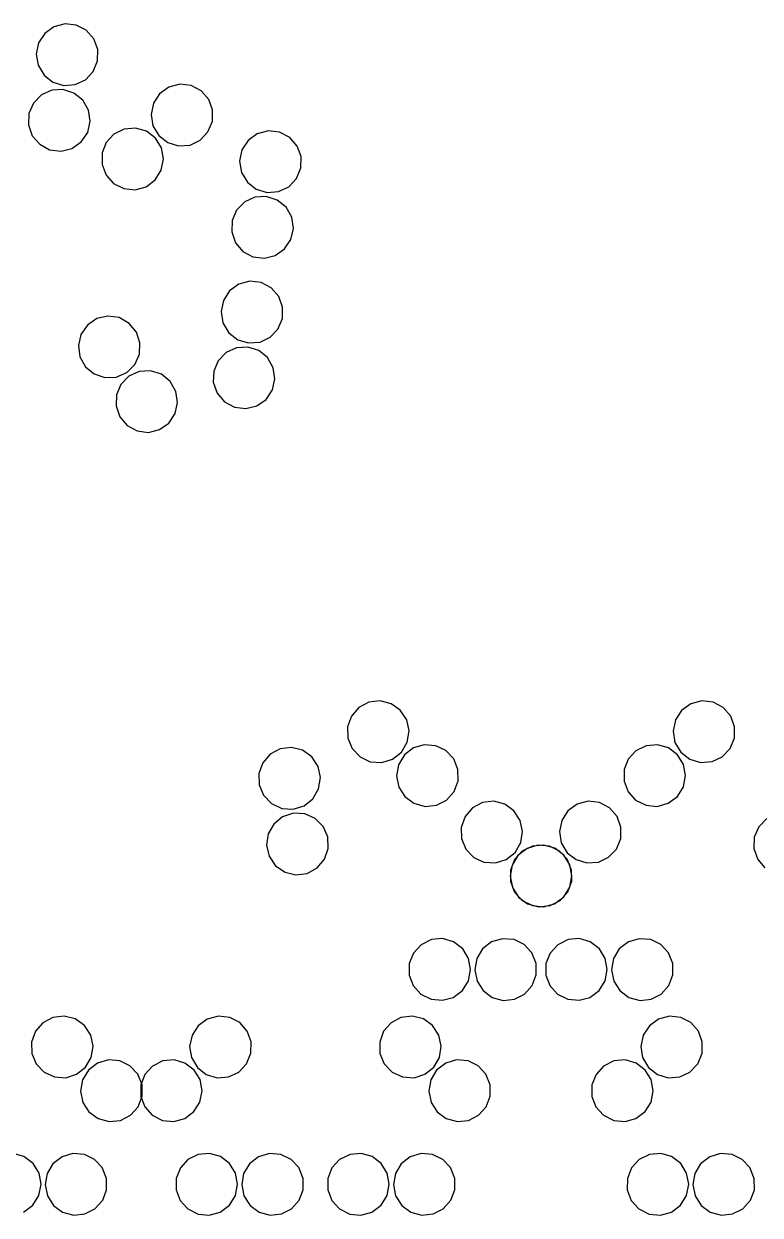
# Model space of a CAD drawing. Header units: metres. Extents: x -382 to 382, y -161 to 360.
# Drawn here: x 64.6 to 183.5, y -161.4 to 31 of the extents above; entities that cross this region are included whole.
import ezdxf

# ---------------------------------------------------------------- set-up
doc = ezdxf.new("R2010")
doc.units = ezdxf.units.M

msp = doc.modelspace()

# ---------------------------------------------------------------- linework, layer by layer
for p, q in [((71.29, 31.05, -623.54), (69.49, 30.57, -623.54)), ((73.1, 30.84, -623.54), (71.29, 31.05, -623.54)), ((74.72, 30, -623.54), (73.1, 30.84, -623.54)), ((68.01, 29.5, -623.54), (67.02, 27.98, -623.54)), ((69.49, 30.57, -623.54), (68.01, 29.5, -623.54)), ((75.95, 28.6, -623.54), (74.72, 30, -623.54)), ((67.02, 27.98, -623.54), (66.64, 26.15, -623.54)), ((76.57, 26.89, -623.54), (75.95, 28.6, -623.54)), ((66.64, 26.15, -623.54), (66.94, 24.35, -623.54)), ((75.83, 23.34, -623.54), (76.54, 25.06, -623.54)), ((76.54, 25.06, -623.54), (76.57, 26.89, -623.54)), ((66.94, 24.35, -623.54), (67.89, 22.75, -623.54)), ((74.58, 22.02, -623.54), (75.83, 23.34, -623.54)), ((67.89, 22.75, -623.54), (69.33, 21.63, -623.54)), ((69.33, 21.63, -623.54), (71.07, 21.09, -623.54)), ((71.07, 21.09, -623.54), (72.93, 21.23, -623.54)), ((72.93, 21.23, -623.54), (74.58, 22.02, -623.54)), ((89.82, 21.29, -623.54), (88.02, 20.82, -623.54)), ((91.63, 21.08, -623.54), (89.82, 21.29, -623.54)), ((67.47, 19.57, -623.54), (66.17, 18.24, -623.54)), ((69.13, 20.33, -623.54), (67.47, 19.57, -623.54)), ((70.95, 20.44, -623.54), (69.13, 20.33, -623.54)), ((72.72, 19.87, -623.54), (70.95, 20.44, -623.54)), ((74.14, 18.72, -623.54), (72.72, 19.87, -623.54)), ((86.54, 19.75, -623.54), (85.55, 18.22, -623.54)), ((88.02, 20.82, -623.54), (86.54, 19.75, -623.54)), ((93.25, 20.24, -623.54), (91.63, 21.08, -623.54)), ((94.48, 18.84, -623.54), (93.25, 20.24, -623.54)), ((66.17, 18.24, -623.54), (65.45, 16.56, -623.54)), ((75.06, 17.1, -623.54), (74.14, 18.72, -623.54)), ((85.55, 18.22, -623.54), (85.17, 16.39, -623.54)), ((95.1, 17.13, -623.54), (94.48, 18.84, -623.54)), ((65.45, 16.56, -623.54), (65.39, 14.74, -623.54)), ((75.33, 15.3, -623.54), (75.06, 17.1, -623.54)), ((85.17, 16.39, -623.54), (85.47, 14.59, -623.54)), ((95.07, 15.31, -623.54), (95.1, 17.13, -623.54)), ((65.39, 14.74, -623.54), (66, 12.98, -623.54)), ((73.9, 11.97, -623.54), (74.94, 13.52, -623.54)), ((74.94, 13.52, -623.54), (75.33, 15.3, -623.54)), ((80.84, 14.06, -623.54), (79.17, 13.23, -623.54)), ((82.66, 14.21, -623.54), (80.84, 14.06, -623.54)), ((84.41, 13.71, -623.54), (82.66, 14.21, -623.54)), ((85.89, 12.58, -623.54), (84.41, 13.71, -623.54)), ((85.47, 14.59, -623.54), (86.42, 12.99, -623.54)), ((93.11, 12.26, -623.54), (94.36, 13.58, -623.54)), ((94.36, 13.58, -623.54), (95.07, 15.31, -623.54)), ((104.12, 13.76, -623.54), (102.32, 13.29, -623.54)), ((105.93, 13.55, -623.54), (104.12, 13.76, -623.54)), ((107.55, 12.71, -623.54), (105.93, 13.55, -623.54)), ((66, 12.98, -623.54), (67.19, 11.59, -623.54)), ((67.19, 11.59, -623.54), (68.79, 10.72, -623.54)), ((72.4, 10.92, -623.54), (73.9, 11.97, -623.54)), ((77.94, 11.89, -623.54), (77.27, 10.19, -623.54)), ((79.17, 13.23, -623.54), (77.94, 11.89, -623.54)), ((86.84, 11.03, -623.54), (85.89, 12.58, -623.54)), ((86.42, 12.99, -623.54), (87.86, 11.87, -623.54)), ((87.86, 11.87, -623.54), (89.6, 11.34, -623.54)), ((91.46, 11.47, -623.54), (93.11, 12.26, -623.54)), ((100.84, 12.22, -623.54), (99.85, 10.69, -623.54)), ((102.32, 13.29, -623.54), (100.84, 12.22, -623.54)), ((108.78, 11.31, -623.54), (107.55, 12.71, -623.54)), ((68.79, 10.72, -623.54), (70.64, 10.48, -623.54)), ((70.64, 10.48, -623.54), (72.4, 10.92, -623.54)), ((77.27, 10.19, -623.54), (77.26, 8.33, -623.54)), ((87.18, 9.24, -623.54), (86.84, 11.03, -623.54)), ((89.6, 11.34, -623.54), (91.46, 11.47, -623.54)), ((99.85, 10.69, -623.54), (99.47, 8.86, -623.54)), ((109.4, 9.6, -623.54), (108.78, 11.31, -623.54)), ((77.26, 8.33, -623.54), (77.91, 6.63, -623.54)), ((86.83, 7.41, -623.54), (87.18, 9.24, -623.54)), ((99.47, 8.86, -623.54), (99.77, 7.06, -623.54)), ((108.66, 6.05, -623.54), (109.37, 7.77, -623.54)), ((109.37, 7.77, -623.54), (109.4, 9.6, -623.54)), ((77.91, 6.63, -623.54), (79.13, 5.27, -623.54)), ((84.37, 4.74, -623.54), (85.86, 5.86, -623.54)), ((85.86, 5.86, -623.54), (86.83, 7.41, -623.54)), ((99.77, 7.06, -623.54), (100.72, 5.46, -623.54)), ((107.41, 4.73, -623.54), (108.66, 6.05, -623.54)), ((79.13, 5.27, -623.54), (80.8, 4.43, -623.54)), ((80.8, 4.43, -623.54), (82.61, 4.26, -623.54)), ((82.61, 4.26, -623.54), (84.37, 4.74, -623.54)), ((100.72, 5.46, -623.54), (102.16, 4.34, -623.54)), ((102.16, 4.34, -623.54), (103.9, 3.8, -623.54)), ((103.9, 3.8, -623.54), (105.76, 3.94, -623.54)), ((105.76, 3.94, -623.54), (107.41, 4.73, -623.54)), ((100.3, 2.28, -623.54), (98.99, 0.95, -623.54)), ((101.95, 3.04, -623.54), (100.3, 2.28, -623.54)), ((103.77, 3.15, -623.54), (101.95, 3.04, -623.54)), ((105.55, 2.58, -623.54), (103.77, 3.15, -623.54)), ((106.97, 1.43, -623.54), (105.55, 2.58, -623.54)), ((98.99, 0.95, -623.54), (98.28, -0.73, -623.54)), ((107.89, -0.19, -623.54), (106.97, 1.43, -623.54)), ((98.28, -0.73, -623.54), (98.22, -2.55, -623.54)), ((108.16, -1.99, -623.54), (107.89, -0.19, -623.54)), ((98.22, -2.55, -623.54), (98.83, -4.31, -623.54)), ((106.73, -5.32, -623.54), (107.76, -3.77, -623.54)), ((107.76, -3.77, -623.54), (108.16, -1.99, -623.54)), ((98.83, -4.31, -623.54), (100.01, -5.7, -623.54)), ((100.01, -5.7, -623.54), (101.61, -6.57, -623.54)), ((105.23, -6.37, -623.54), (106.73, -5.32, -623.54)), ((101.61, -6.57, -623.54), (103.46, -6.81, -623.54)), ((103.46, -6.81, -623.54), (105.23, -6.37, -623.54)), ((99.32, -11.02, -623.54), (97.84, -12.09, -623.54)), ((101.12, -10.54, -623.54), (99.32, -11.02, -623.54)), ((102.93, -10.75, -623.54), (101.12, -10.54, -623.54)), ((104.55, -11.59, -623.54), (102.93, -10.75, -623.54)), ((97.84, -12.09, -623.54), (96.85, -13.62, -623.54)), ((105.78, -12.99, -623.54), (104.55, -11.59, -623.54)), ((106.4, -14.71, -623.54), (105.78, -12.99, -623.54)), ((96.85, -13.62, -623.54), (96.47, -15.44, -623.54)), ((106.37, -16.53, -623.54), (106.4, -14.71, -623.54)), ((76.44, -16.57, -623.54), (74.9, -17.61, -623.54)), ((78.21, -16.16, -623.54), (76.44, -16.57, -623.54)), ((80.02, -16.41, -623.54), (78.21, -16.16, -623.54)), ((81.65, -17.33, -623.54), (80.02, -16.41, -623.54)), ((96.47, -15.44, -623.54), (96.77, -17.24, -623.54)), ((96.77, -17.24, -623.54), (97.72, -18.84, -623.54)), ((105.66, -18.26, -623.54), (106.37, -16.53, -623.54)), ((73.86, -19.12, -623.54), (73.44, -20.89, -623.54)), ((74.9, -17.61, -623.54), (73.86, -19.12, -623.54)), ((82.8, -18.73, -623.54), (81.65, -17.33, -623.54)), ((83.38, -20.46, -623.54), (82.8, -18.73, -623.54)), ((97.72, -18.84, -623.54), (99.16, -19.97, -623.54)), ((104.41, -19.58, -623.54), (105.66, -18.26, -623.54)), ((73.44, -20.89, -623.54), (73.69, -22.74, -623.54)), ((83.29, -22.32, -623.54), (83.38, -20.46, -623.54)), ((100.78, -21.16, -623.54), (98.96, -21.27, -623.54)), ((99.16, -19.97, -623.54), (100.9, -20.5, -623.54)), ((102.55, -21.72, -623.54), (100.78, -21.16, -623.54)), ((100.9, -20.5, -623.54), (102.76, -20.36, -623.54)), ((102.76, -20.36, -623.54), (104.41, -19.58, -623.54)), ((73.69, -22.74, -623.54), (74.57, -24.33, -623.54)), ((82.55, -23.99, -623.54), (83.29, -22.32, -623.54)), ((97.3, -22.02, -623.54), (96, -23.36, -623.54)), ((98.96, -21.27, -623.54), (97.3, -22.02, -623.54)), ((103.97, -22.87, -623.54), (102.55, -21.72, -623.54)), ((104.89, -24.49, -623.54), (103.97, -22.87, -623.54)), ((74.57, -24.33, -623.54), (75.96, -25.5, -623.54)), ((81.26, -25.28, -623.54), (82.55, -23.99, -623.54)), ((85.08, -24.99, -623.54), (83.26, -25.1, -623.54)), ((86.85, -25.56, -623.54), (85.08, -24.99, -623.54)), ((96, -23.36, -623.54), (95.28, -25.03, -623.54)), ((105.16, -26.29, -623.54), (104.89, -24.49, -623.54)), ((75.96, -25.5, -623.54), (77.73, -26.1, -623.54)), ((77.73, -26.1, -623.54), (79.55, -26.03, -623.54)), ((79.55, -26.03, -623.54), (81.26, -25.28, -623.54)), ((81.6, -25.85, -623.54), (80.3, -27.19, -623.54)), ((83.26, -25.1, -623.54), (81.6, -25.85, -623.54)), ((88.27, -26.7, -623.54), (86.85, -25.56, -623.54)), ((89.19, -28.32, -623.54), (88.27, -26.7, -623.54)), ((95.28, -25.03, -623.54), (95.22, -26.85, -623.54)), ((95.22, -26.85, -623.54), (95.83, -28.62, -623.54)), ((104.77, -28.07, -623.54), (105.16, -26.29, -623.54)), ((79.58, -28.86, -623.54), (79.52, -30.68, -623.54)), ((80.3, -27.19, -623.54), (79.58, -28.86, -623.54)), ((89.46, -30.13, -623.54), (89.19, -28.32, -623.54)), ((95.83, -28.62, -623.54), (97.02, -30, -623.54)), ((103.73, -29.62, -623.54), (104.77, -28.07, -623.54)), ((79.52, -30.68, -623.54), (80.13, -32.45, -623.54)), ((89.06, -31.9, -623.54), (89.46, -30.13, -623.54)), ((97.02, -30, -623.54), (98.62, -30.87, -623.54)), ((100.47, -31.11, -623.54), (102.24, -30.67, -623.54)), ((102.24, -30.67, -623.54), (103.73, -29.62, -623.54)), ((80.13, -32.45, -623.54), (81.31, -33.83, -623.54)), ((88.03, -33.45, -623.54), (89.06, -31.9, -623.54)), ((98.62, -30.87, -623.54), (100.47, -31.11, -623.54)), ((81.31, -33.83, -623.54), (82.92, -34.7, -623.54)), ((84.77, -34.94, -623.54), (86.53, -34.5, -623.54)), ((86.53, -34.5, -623.54), (88.03, -33.45, -623.54)), ((82.92, -34.7, -623.54), (84.77, -34.94, -623.54)), ((120.31, -78.53, -623.54), (118.71, -79.39, -623.54)), ((122.17, -78.31, -623.54), (120.31, -78.53, -623.54)), ((123.93, -78.77, -623.54), (122.17, -78.31, -623.54)), ((125.41, -79.83, -623.54), (123.93, -78.77, -623.54)), ((172.29, -78.79, -623.54), (170.82, -79.86, -623.54)), ((174.1, -78.31, -623.54), (172.29, -78.79, -623.54)), ((175.91, -78.52, -623.54), (174.1, -78.31, -623.54)), ((177.53, -79.36, -623.54), (175.91, -78.52, -623.54)), ((117.51, -80.77, -623.54), (116.88, -82.52, -623.54)), ((118.71, -79.39, -623.54), (117.51, -80.77, -623.54)), ((126.44, -81.38, -623.54), (125.41, -79.83, -623.54)), ((170.82, -79.86, -623.54), (169.83, -81.39, -623.54)), ((178.75, -80.76, -623.54), (177.53, -79.36, -623.54)), ((179.38, -82.48, -623.54), (178.75, -80.76, -623.54)), ((116.88, -82.52, -623.54), (116.93, -84.34, -623.54)), ((126.82, -83.17, -623.54), (126.44, -81.38, -623.54)), ((169.83, -81.39, -623.54), (169.45, -83.21, -623.54)), ((179.35, -84.3, -623.54), (179.38, -82.48, -623.54)), ((116.93, -84.34, -623.54), (117.63, -86.03, -623.54)), ((126.53, -84.97, -623.54), (126.82, -83.17, -623.54)), ((169.45, -83.21, -623.54), (169.75, -85.01, -623.54)), ((178.64, -86.02, -623.54), (179.35, -84.3, -623.54)), ((106.01, -86.06, -623.54), (104.41, -86.92, -623.54)), ((107.87, -85.84, -623.54), (106.01, -86.06, -623.54)), ((109.63, -86.3, -623.54), (107.87, -85.84, -623.54)), ((111.12, -87.36, -623.54), (109.63, -86.3, -623.54)), ((117.63, -86.03, -623.54), (118.92, -87.37, -623.54)), ((124.17, -87.71, -623.54), (125.6, -86.58, -623.54)), ((125.6, -86.58, -623.54), (126.53, -84.97, -623.54)), ((127.54, -85.91, -623.54), (126.07, -87.05, -623.54)), ((129.29, -85.39, -623.54), (127.54, -85.91, -623.54)), ((131.15, -85.55, -623.54), (129.29, -85.39, -623.54)), ((132.78, -86.35, -623.54), (131.15, -85.55, -623.54)), ((134.03, -87.68, -623.54), (132.78, -86.35, -623.54)), ((163.45, -86.37, -623.54), (162.21, -87.72, -623.54)), ((165.12, -85.55, -623.54), (163.45, -86.37, -623.54)), ((166.93, -85.39, -623.54), (165.12, -85.55, -623.54)), ((168.69, -85.89, -623.54), (166.93, -85.39, -623.54)), ((170.17, -87.02, -623.54), (168.69, -85.89, -623.54)), ((169.75, -85.01, -623.54), (170.7, -86.61, -623.54)), ((177.38, -87.35, -623.54), (178.64, -86.02, -623.54)), ((103.21, -88.3, -623.54), (102.58, -90.05, -623.54)), ((104.41, -86.92, -623.54), (103.21, -88.3, -623.54)), ((112.14, -88.92, -623.54), (111.12, -87.36, -623.54)), ((118.92, -87.37, -623.54), (120.57, -88.14, -623.54)), ((120.57, -88.14, -623.54), (122.43, -88.26, -623.54)), ((122.43, -88.26, -623.54), (124.17, -87.71, -623.54)), ((126.07, -87.05, -623.54), (125.13, -88.62, -623.54)), ((134.72, -89.41, -623.54), (134.03, -87.68, -623.54)), ((162.21, -87.72, -623.54), (161.55, -89.41, -623.54)), ((171.12, -88.57, -623.54), (170.17, -87.02, -623.54)), ((170.7, -86.61, -623.54), (172.14, -87.74, -623.54)), ((172.14, -87.74, -623.54), (173.88, -88.27, -623.54)), ((173.88, -88.27, -623.54), (175.74, -88.13, -623.54)), ((175.74, -88.13, -623.54), (177.38, -87.35, -623.54)), ((102.58, -90.05, -623.54), (102.63, -91.87, -623.54)), ((112.52, -90.7, -623.54), (112.14, -88.92, -623.54)), ((125.13, -88.62, -623.54), (124.81, -90.41, -623.54)), ((124.81, -90.41, -623.54), (125.18, -92.24, -623.54)), ((134.74, -91.23, -623.54), (134.72, -89.41, -623.54)), ((161.55, -89.41, -623.54), (161.54, -91.28, -623.54)), ((171.11, -92.2, -623.54), (171.46, -90.37, -623.54)), ((171.46, -90.37, -623.54), (171.12, -88.57, -623.54)), ((102.63, -91.87, -623.54), (103.33, -93.56, -623.54)), ((112.23, -92.5, -623.54), (112.52, -90.7, -623.54)), ((125.18, -92.24, -623.54), (126.16, -93.78, -623.54)), ((134.1, -92.94, -623.54), (134.74, -91.23, -623.54)), ((161.54, -91.28, -623.54), (162.19, -92.98, -623.54)), ((170.14, -93.74, -623.54), (171.11, -92.2, -623.54)), ((103.33, -93.56, -623.54), (104.62, -94.9, -623.54)), ((109.87, -95.25, -623.54), (111.3, -94.11, -623.54)), ((111.3, -94.11, -623.54), (112.23, -92.5, -623.54)), ((126.16, -93.78, -623.54), (127.62, -94.86, -623.54)), ((132.86, -94.33, -623.54), (134.1, -92.94, -623.54)), ((162.19, -92.98, -623.54), (163.41, -94.33, -623.54)), ((168.65, -94.86, -623.54), (170.14, -93.74, -623.54)), ((104.62, -94.9, -623.54), (106.27, -95.67, -623.54)), ((106.27, -95.67, -623.54), (108.13, -95.79, -623.54)), ((108.13, -95.79, -623.54), (109.87, -95.25, -623.54)), ((127.62, -94.86, -623.54), (129.42, -95.35, -623.54)), ((129.42, -95.35, -623.54), (131.23, -95.16, -623.54)), ((131.23, -95.16, -623.54), (132.86, -94.33, -623.54)), ((137.05, -95.61, -623.54), (135.86, -96.99, -623.54)), ((138.66, -94.75, -623.54), (137.05, -95.61, -623.54)), ((140.51, -94.53, -623.54), (138.66, -94.75, -623.54)), ((142.28, -94.99, -623.54), (140.51, -94.53, -623.54)), ((143.76, -96.05, -623.54), (142.28, -94.99, -623.54)), ((144.78, -97.61, -623.54), (143.76, -96.05, -623.54)), ((152.48, -96.08, -623.54), (151.48, -97.61, -623.54)), ((153.95, -95.01, -623.54), (152.48, -96.08, -623.54)), ((155.75, -94.53, -623.54), (153.95, -95.01, -623.54)), ((157.56, -94.74, -623.54), (155.75, -94.53, -623.54)), ((159.18, -95.58, -623.54), (157.56, -94.74, -623.54)), ((160.41, -96.99, -623.54), (159.18, -95.58, -623.54)), ((163.41, -94.33, -623.54), (165.08, -95.17, -623.54)), ((165.08, -95.17, -623.54), (166.89, -95.35, -623.54)), ((166.89, -95.35, -623.54), (168.65, -94.86, -623.54)), ((106.4, -97.05, -623.54), (104.99, -98.21, -623.54)), ((108.17, -96.46, -623.54), (106.4, -97.05, -623.54)), ((109.99, -96.56, -623.54), (108.17, -96.46, -623.54)), ((111.65, -97.3, -623.54), (109.99, -96.56, -623.54)), ((112.97, -98.62, -623.54), (111.65, -97.3, -623.54)), ((135.86, -96.99, -623.54), (135.23, -98.74, -623.54)), ((145.16, -99.39, -623.54), (144.78, -97.61, -623.54)), ((151.48, -97.61, -623.54), (151.1, -99.43, -623.54)), ((161.03, -98.7, -623.54), (160.41, -96.99, -623.54)), ((184.57, -97.32, -623.54), (183.27, -98.66, -623.54)), ((104.1, -99.79, -623.54), (103.83, -101.64, -623.54)), ((104.99, -98.21, -623.54), (104.1, -99.79, -623.54)), ((113.7, -100.29, -623.54), (112.97, -98.62, -623.54)), ((135.23, -98.74, -623.54), (135.27, -100.56, -623.54)), ((144.88, -101.19, -623.54), (145.16, -99.39, -623.54)), ((151.1, -99.43, -623.54), (151.4, -101.23, -623.54)), ((161, -100.52, -623.54), (161.03, -98.7, -623.54)), ((183.27, -98.66, -623.54), (182.56, -100.33, -623.54)), ((103.83, -101.64, -623.54), (104.24, -103.42, -623.54)), ((113.77, -102.15, -623.54), (113.7, -100.29, -623.54)), ((135.27, -100.56, -623.54), (135.97, -102.25, -623.54)), ((143.94, -102.8, -623.54), (144.88, -101.19, -623.54)), ((146.77, -101.77, -623.54), (145.1, -102.59, -623.54)), ((147.63, -101.61, -623.54), (145.88, -102.13, -623.54)), ((148.59, -101.61, -623.54), (146.77, -101.77, -623.54)), ((149.49, -101.77, -623.54), (147.63, -101.61, -623.54)), ((150.34, -102.11, -623.54), (148.59, -101.61, -623.54)), ((151.13, -102.57, -623.54), (149.49, -101.77, -623.54)), ((151.4, -101.23, -623.54), (152.36, -102.83, -623.54)), ((160.29, -102.25, -623.54), (161, -100.52, -623.54)), ((182.56, -100.33, -623.54), (182.49, -102.15, -623.54)), ((104.24, -103.42, -623.54), (105.26, -104.93, -623.54)), ((112.01, -105.27, -623.54), (113.18, -103.88, -623.54)), ((113.18, -103.88, -623.54), (113.77, -102.15, -623.54)), ((135.97, -102.25, -623.54), (137.26, -103.59, -623.54)), ((137.26, -103.59, -623.54), (138.92, -104.36, -623.54)), ((142.51, -103.94, -623.54), (143.94, -102.8, -623.54)), ((144.41, -103.28, -623.54), (143.47, -104.84, -623.54)), ((145.1, -102.59, -623.54), (143.87, -103.94, -623.54)), ((145.88, -102.13, -623.54), (144.41, -103.28, -623.54)), ((151.83, -103.24, -623.54), (150.34, -102.11, -623.54)), ((152.37, -103.9, -623.54), (151.13, -102.57, -623.54)), ((152.78, -104.8, -623.54), (151.83, -103.24, -623.54)), ((152.36, -102.83, -623.54), (153.79, -103.96, -623.54)), ((153.06, -105.63, -623.54), (152.37, -103.9, -623.54)), ((157.39, -104.35, -623.54), (159.04, -103.57, -623.54)), ((159.04, -103.57, -623.54), (160.29, -102.25, -623.54)), ((182.49, -102.15, -623.54), (183.11, -103.92, -623.54)), ((105.26, -104.93, -623.54), (106.8, -105.99, -623.54)), ((110.37, -106.17, -623.54), (112.01, -105.27, -623.54)), ((138.92, -104.36, -623.54), (140.78, -104.48, -623.54)), ((140.78, -104.48, -623.54), (142.51, -103.94, -623.54)), ((143.47, -104.84, -623.54), (143.16, -106.63, -623.54)), ((143.2, -105.63, -623.54), (143.19, -107.5, -623.54)), ((143.87, -103.94, -623.54), (143.2, -105.63, -623.54)), ((153.11, -106.59, -623.54), (152.78, -104.8, -623.54)), ((153.08, -107.45, -623.54), (153.06, -105.63, -623.54)), ((153.79, -103.96, -623.54), (155.53, -104.49, -623.54)), ((155.53, -104.49, -623.54), (157.39, -104.35, -623.54)), ((183.11, -103.92, -623.54), (184.29, -105.3, -623.54)), ((106.8, -105.99, -623.54), (108.57, -106.41, -623.54)), ((108.57, -106.41, -623.54), (110.37, -106.17, -623.54)), ((143.16, -106.63, -623.54), (143.52, -108.46, -623.54)), ((143.19, -107.5, -623.54), (143.85, -109.2, -623.54)), ((152.44, -109.16, -623.54), (153.08, -107.45, -623.54)), ((152.76, -108.42, -623.54), (153.11, -106.59, -623.54)), ((143.52, -108.46, -623.54), (144.5, -110, -623.54)), ((143.85, -109.2, -623.54), (145.07, -110.55, -623.54)), ((151.2, -110.55, -623.54), (152.44, -109.16, -623.54)), ((151.8, -109.97, -623.54), (152.76, -108.42, -623.54)), ((144.5, -110, -623.54), (145.96, -111.08, -623.54)), ((145.07, -110.55, -623.54), (146.73, -111.39, -623.54)), ((145.96, -111.08, -623.54), (147.76, -111.57, -623.54)), ((146.73, -111.39, -623.54), (148.55, -111.57, -623.54)), ((147.76, -111.57, -623.54), (149.58, -111.38, -623.54)), ((148.55, -111.57, -623.54), (150.3, -111.08, -623.54)), ((149.58, -111.38, -623.54), (151.2, -110.55, -623.54)), ((150.3, -111.08, -623.54), (151.8, -109.97, -623.54)), ((130.43, -116.88, -623.54), (128.76, -117.71, -623.54)), ((132.24, -116.72, -623.54), (130.43, -116.88, -623.54)), ((134, -117.23, -623.54), (132.24, -116.72, -623.54)), ((135.48, -118.36, -623.54), (134, -117.23, -623.54)), ((140.16, -117.25, -623.54), (138.69, -118.39, -623.54)), ((141.91, -116.73, -623.54), (140.16, -117.25, -623.54)), ((143.77, -116.88, -623.54), (141.91, -116.73, -623.54)), ((145.4, -117.68, -623.54), (143.77, -116.88, -623.54)), ((152.5, -116.88, -623.54), (150.83, -117.71, -623.54)), ((154.31, -116.72, -623.54), (152.5, -116.88, -623.54)), ((156.07, -117.23, -623.54), (154.31, -116.72, -623.54)), ((157.55, -118.36, -623.54), (156.07, -117.23, -623.54)), ((162.23, -117.25, -623.54), (160.76, -118.39, -623.54)), ((163.98, -116.73, -623.54), (162.23, -117.25, -623.54)), ((165.84, -116.88, -623.54), (163.98, -116.73, -623.54)), ((167.47, -117.68, -623.54), (165.84, -116.88, -623.54)), ((127.52, -119.05, -623.54), (126.86, -120.75, -623.54)), ((128.76, -117.71, -623.54), (127.52, -119.05, -623.54)), ((136.43, -119.91, -623.54), (135.48, -118.36, -623.54)), ((138.69, -118.39, -623.54), (137.75, -119.95, -623.54)), ((146.65, -119.01, -623.54), (145.4, -117.68, -623.54)), ((147.34, -120.75, -623.54), (146.65, -119.01, -623.54)), ((149.59, -119.05, -623.54), (148.93, -120.75, -623.54)), ((150.83, -117.71, -623.54), (149.59, -119.05, -623.54)), ((158.5, -119.91, -623.54), (157.55, -118.36, -623.54)), ((160.76, -118.39, -623.54), (159.82, -119.95, -623.54)), ((168.72, -119.01, -623.54), (167.47, -117.68, -623.54)), ((169.41, -120.75, -623.54), (168.72, -119.01, -623.54)), ((126.86, -120.75, -623.54), (126.85, -122.61, -623.54)), ((136.76, -121.7, -623.54), (136.43, -119.91, -623.54)), ((137.75, -119.95, -623.54), (137.43, -121.75, -623.54)), ((147.36, -122.57, -623.54), (147.34, -120.75, -623.54)), ((148.93, -120.75, -623.54), (148.92, -122.61, -623.54)), ((158.83, -121.7, -623.54), (158.5, -119.91, -623.54)), ((159.82, -119.95, -623.54), (159.5, -121.75, -623.54)), ((169.43, -122.57, -623.54), (169.41, -120.75, -623.54)), ((126.85, -122.61, -623.54), (127.5, -124.31, -623.54)), ((136.42, -123.53, -623.54), (136.76, -121.7, -623.54)), ((137.43, -121.75, -623.54), (137.8, -123.58, -623.54)), ((146.72, -124.28, -623.54), (147.36, -122.57, -623.54)), ((148.92, -122.61, -623.54), (149.57, -124.31, -623.54)), ((158.49, -123.53, -623.54), (158.83, -121.7, -623.54)), ((159.5, -121.75, -623.54), (159.87, -123.58, -623.54)), ((168.79, -124.28, -623.54), (169.43, -122.57, -623.54)), ((127.5, -124.31, -623.54), (128.72, -125.67, -623.54)), ((133.96, -126.2, -623.54), (135.45, -125.08, -623.54)), ((135.45, -125.08, -623.54), (136.42, -123.53, -623.54)), ((137.8, -123.58, -623.54), (138.78, -125.11, -623.54)), ((145.48, -125.67, -623.54), (146.72, -124.28, -623.54)), ((149.57, -124.31, -623.54), (150.79, -125.67, -623.54)), ((156.03, -126.2, -623.54), (157.52, -125.08, -623.54)), ((157.52, -125.08, -623.54), (158.49, -123.53, -623.54)), ((159.87, -123.58, -623.54), (160.85, -125.11, -623.54)), ((167.55, -125.67, -623.54), (168.79, -124.28, -623.54)), ((128.72, -125.67, -623.54), (130.39, -126.51, -623.54)), ((130.39, -126.51, -623.54), (132.2, -126.68, -623.54)), ((132.2, -126.68, -623.54), (133.96, -126.2, -623.54)), ((138.78, -125.11, -623.54), (140.24, -126.2, -623.54)), ((140.24, -126.2, -623.54), (142.04, -126.69, -623.54)), ((142.04, -126.69, -623.54), (143.85, -126.5, -623.54)), ((143.85, -126.5, -623.54), (145.48, -125.67, -623.54)), ((150.79, -125.67, -623.54), (152.46, -126.51, -623.54)), ((152.46, -126.51, -623.54), (154.27, -126.68, -623.54)), ((154.27, -126.68, -623.54), (156.03, -126.2, -623.54)), ((160.85, -125.11, -623.54), (162.31, -126.2, -623.54)), ((162.31, -126.2, -623.54), (164.11, -126.69, -623.54)), ((164.11, -126.69, -623.54), (165.92, -126.5, -623.54)), ((165.92, -126.5, -623.54), (167.55, -125.67, -623.54)), ((67.69, -130.31, -623.54), (66.5, -131.68, -623.54)), ((69.3, -129.45, -623.54), (67.69, -130.31, -623.54)), ((71.15, -129.23, -623.54), (69.3, -129.45, -623.54)), ((72.92, -129.69, -623.54), (71.15, -129.23, -623.54)), ((74.4, -130.74, -623.54), (72.92, -129.69, -623.54)), ((75.43, -132.3, -623.54), (74.4, -130.74, -623.54)), ((92.78, -130.78, -623.54), (91.79, -132.3, -623.54)), ((94.25, -129.71, -623.54), (92.78, -130.78, -623.54)), ((96.06, -129.23, -623.54), (94.25, -129.71, -623.54)), ((97.87, -129.44, -623.54), (96.06, -129.23, -623.54)), ((99.48, -130.28, -623.54), (97.87, -129.44, -623.54)), ((100.71, -131.68, -623.54), (99.48, -130.28, -623.54)), ((123.91, -130.31, -623.54), (122.71, -131.68, -623.54)), ((125.52, -129.45, -623.54), (123.91, -130.31, -623.54)), ((127.37, -129.23, -623.54), (125.52, -129.45, -623.54)), ((129.14, -129.69, -623.54), (127.37, -129.23, -623.54)), ((130.62, -130.74, -623.54), (129.14, -129.69, -623.54)), ((131.64, -132.3, -623.54), (130.62, -130.74, -623.54)), ((165.62, -130.78, -623.54), (164.62, -132.3, -623.54)), ((167.09, -129.71, -623.54), (165.62, -130.78, -623.54)), ((168.89, -129.23, -623.54), (167.09, -129.71, -623.54)), ((170.7, -129.44, -623.54), (168.89, -129.23, -623.54)), ((172.32, -130.28, -623.54), (170.7, -129.44, -623.54)), ((173.55, -131.68, -623.54), (172.32, -130.28, -623.54)), ((66.5, -131.68, -623.54), (65.87, -133.44, -623.54)), ((75.81, -134.09, -623.54), (75.43, -132.3, -623.54)), ((91.79, -132.3, -623.54), (91.4, -134.13, -623.54)), ((101.34, -133.4, -623.54), (100.71, -131.68, -623.54)), ((122.71, -131.68, -623.54), (122.09, -133.44, -623.54)), ((132.02, -134.09, -623.54), (131.64, -132.3, -623.54)), ((164.62, -132.3, -623.54), (164.24, -134.13, -623.54)), ((174.17, -133.4, -623.54), (173.55, -131.68, -623.54)), ((65.87, -133.44, -623.54), (65.92, -135.26, -623.54)), ((75.52, -135.89, -623.54), (75.81, -134.09, -623.54)), ((91.4, -134.13, -623.54), (91.7, -135.93, -623.54)), ((101.3, -135.22, -623.54), (101.34, -133.4, -623.54)), ((122.09, -133.44, -623.54), (122.13, -135.26, -623.54)), ((131.74, -135.89, -623.54), (132.02, -134.09, -623.54)), ((164.24, -134.13, -623.54), (164.54, -135.93, -623.54)), ((174.14, -135.22, -623.54), (174.17, -133.4, -623.54)), ((65.92, -135.26, -623.54), (66.62, -136.94, -623.54)), ((74.58, -137.5, -623.54), (75.52, -135.89, -623.54)), ((78.28, -136.31, -623.54), (76.53, -136.83, -623.54)), ((80.13, -136.47, -623.54), (78.28, -136.31, -623.54)), ((81.77, -137.26, -623.54), (80.13, -136.47, -623.54)), ((87.08, -136.47, -623.54), (85.4, -137.29, -623.54)), ((88.89, -136.31, -623.54), (87.08, -136.47, -623.54)), ((90.64, -136.81, -623.54), (88.89, -136.31, -623.54)), ((91.7, -135.93, -623.54), (92.66, -137.53, -623.54)), ((100.6, -136.94, -623.54), (101.3, -135.22, -623.54)), ((122.13, -135.26, -623.54), (122.83, -136.94, -623.54)), ((130.8, -137.5, -623.54), (131.74, -135.89, -623.54)), ((134.49, -136.31, -623.54), (132.74, -136.83, -623.54)), ((136.35, -136.47, -623.54), (134.49, -136.31, -623.54)), ((137.99, -137.26, -623.54), (136.35, -136.47, -623.54)), ((159.91, -136.47, -623.54), (158.24, -137.29, -623.54)), ((161.73, -136.31, -623.54), (159.91, -136.47, -623.54)), ((163.48, -136.81, -623.54), (161.73, -136.31, -623.54)), ((164.54, -135.93, -623.54), (165.5, -137.53, -623.54)), ((173.43, -136.94, -623.54), (174.14, -135.22, -623.54)), ((66.62, -136.94, -623.54), (67.91, -138.29, -623.54)), ((67.91, -138.29, -623.54), (69.56, -139.06, -623.54)), ((73.16, -138.63, -623.54), (74.58, -137.5, -623.54)), ((75.05, -137.97, -623.54), (74.12, -139.54, -623.54)), ((76.53, -136.83, -623.54), (75.05, -137.97, -623.54)), ((83.02, -138.6, -623.54), (81.77, -137.26, -623.54)), ((85.4, -137.29, -623.54), (84.17, -138.64, -623.54)), ((92.13, -137.94, -623.54), (90.64, -136.81, -623.54)), ((93.08, -139.49, -623.54), (92.13, -137.94, -623.54)), ((92.66, -137.53, -623.54), (94.09, -138.65, -623.54)), ((97.7, -139.05, -623.54), (99.34, -138.26, -623.54)), ((99.34, -138.26, -623.54), (100.6, -136.94, -623.54)), ((122.83, -136.94, -623.54), (124.12, -138.29, -623.54)), ((124.12, -138.29, -623.54), (125.78, -139.06, -623.54)), ((129.37, -138.63, -623.54), (130.8, -137.5, -623.54)), ((131.27, -137.97, -623.54), (130.33, -139.54, -623.54)), ((132.74, -136.83, -623.54), (131.27, -137.97, -623.54)), ((139.23, -138.6, -623.54), (137.99, -137.26, -623.54)), ((158.24, -137.29, -623.54), (157.01, -138.64, -623.54)), ((164.97, -137.94, -623.54), (163.48, -136.81, -623.54)), ((165.92, -139.49, -623.54), (164.97, -137.94, -623.54)), ((165.5, -137.53, -623.54), (166.93, -138.65, -623.54)), ((170.53, -139.05, -623.54), (172.18, -138.26, -623.54)), ((172.18, -138.26, -623.54), (173.43, -136.94, -623.54)), ((69.56, -139.06, -623.54), (71.42, -139.18, -623.54)), ((71.42, -139.18, -623.54), (73.16, -138.63, -623.54)), ((74.12, -139.54, -623.54), (73.8, -141.33, -623.54)), ((83.71, -140.33, -623.54), (83.02, -138.6, -623.54)), ((84.17, -138.64, -623.54), (83.5, -140.33, -623.54)), ((83.5, -140.33, -623.54), (83.5, -142.2, -623.54)), ((83.72, -142.15, -623.54), (83.71, -140.33, -623.54)), ((93.41, -141.28, -623.54), (93.08, -139.49, -623.54)), ((94.09, -138.65, -623.54), (95.84, -139.19, -623.54)), ((95.84, -139.19, -623.54), (97.7, -139.05, -623.54)), ((125.78, -139.06, -623.54), (127.64, -139.18, -623.54)), ((127.64, -139.18, -623.54), (129.37, -138.63, -623.54)), ((130.33, -139.54, -623.54), (130.02, -141.33, -623.54)), ((139.92, -140.33, -623.54), (139.23, -138.6, -623.54)), ((139.94, -142.15, -623.54), (139.92, -140.33, -623.54)), ((156.34, -140.33, -623.54), (156.33, -142.2, -623.54)), ((157.01, -138.64, -623.54), (156.34, -140.33, -623.54)), ((166.25, -141.28, -623.54), (165.92, -139.49, -623.54)), ((166.93, -138.65, -623.54), (168.67, -139.19, -623.54)), ((168.67, -139.19, -623.54), (170.53, -139.05, -623.54)), ((73.8, -141.33, -623.54), (74.16, -143.16, -623.54)), ((83.09, -143.86, -623.54), (83.72, -142.15, -623.54)), ((83.5, -142.2, -623.54), (84.15, -143.9, -623.54)), ((93.07, -143.12, -623.54), (93.41, -141.28, -623.54)), ((130.02, -141.33, -623.54), (130.38, -143.16, -623.54)), ((139.3, -143.86, -623.54), (139.94, -142.15, -623.54)), ((156.33, -142.2, -623.54), (156.99, -143.9, -623.54)), ((165.9, -143.12, -623.54), (166.25, -141.28, -623.54)), ((74.16, -143.16, -623.54), (75.14, -144.7, -623.54)), ((81.84, -145.25, -623.54), (83.09, -143.86, -623.54)), ((84.15, -143.9, -623.54), (85.37, -145.25, -623.54)), ((92.1, -144.66, -623.54), (93.07, -143.12, -623.54)), ((130.38, -143.16, -623.54), (131.36, -144.7, -623.54)), ((138.06, -145.25, -623.54), (139.3, -143.86, -623.54)), ((156.99, -143.9, -623.54), (158.21, -145.25, -623.54)), ((164.94, -144.66, -623.54), (165.9, -143.12, -623.54)), ((75.14, -144.7, -623.54), (76.61, -145.78, -623.54)), ((76.61, -145.78, -623.54), (78.41, -146.27, -623.54)), ((78.41, -146.27, -623.54), (80.22, -146.08, -623.54)), ((80.22, -146.08, -623.54), (81.84, -145.25, -623.54)), ((85.37, -145.25, -623.54), (87.03, -146.09, -623.54)), ((87.03, -146.09, -623.54), (88.85, -146.27, -623.54)), ((88.85, -146.27, -623.54), (90.6, -145.78, -623.54)), ((90.6, -145.78, -623.54), (92.1, -144.66, -623.54)), ((131.36, -144.7, -623.54), (132.82, -145.78, -623.54)), ((132.82, -145.78, -623.54), (134.62, -146.27, -623.54)), ((134.62, -146.27, -623.54), (136.44, -146.08, -623.54)), ((136.44, -146.08, -623.54), (138.06, -145.25, -623.54)), ((158.21, -145.25, -623.54), (159.87, -146.09, -623.54)), ((159.87, -146.09, -623.54), (161.69, -146.27, -623.54)), ((161.69, -146.27, -623.54), (163.44, -145.78, -623.54)), ((163.44, -145.78, -623.54), (164.94, -144.66, -623.54)), ((64.64, -151.92, -623.54), (62.89, -151.42, -623.54)), ((66.12, -153.05, -623.54), (64.64, -151.92, -623.54)), ((70.8, -151.94, -623.54), (69.33, -153.09, -623.54)), ((72.55, -151.43, -623.54), (70.8, -151.94, -623.54)), ((74.41, -151.58, -623.54), (72.55, -151.43, -623.54)), ((76.05, -152.38, -623.54), (74.41, -151.58, -623.54)), ((92.8, -151.58, -623.54), (91.13, -152.41, -623.54)), ((94.62, -151.42, -623.54), (92.8, -151.58, -623.54)), ((96.37, -151.92, -623.54), (94.62, -151.42, -623.54)), ((97.85, -153.05, -623.54), (96.37, -151.92, -623.54)), ((102.53, -151.94, -623.54), (101.06, -153.09, -623.54)), ((104.28, -151.43, -623.54), (102.53, -151.94, -623.54)), ((106.14, -151.58, -623.54), (104.28, -151.43, -623.54)), ((107.78, -152.38, -623.54), (106.14, -151.58, -623.54)), ((117.29, -151.58, -623.54), (115.62, -152.41, -623.54)), ((119.1, -151.42, -623.54), (117.29, -151.58, -623.54)), ((120.86, -151.92, -623.54), (119.1, -151.42, -623.54)), ((122.34, -153.05, -623.54), (120.86, -151.92, -623.54)), ((127.02, -151.94, -623.54), (125.55, -153.09, -623.54)), ((128.77, -151.43, -623.54), (127.02, -151.94, -623.54)), ((130.63, -151.58, -623.54), (128.77, -151.43, -623.54)), ((132.26, -152.38, -623.54), (130.63, -151.58, -623.54)), ((165.64, -151.58, -623.54), (163.97, -152.41, -623.54)), ((167.45, -151.42, -623.54), (165.64, -151.58, -623.54)), ((169.21, -151.92, -623.54), (167.45, -151.42, -623.54)), ((170.69, -153.05, -623.54), (169.21, -151.92, -623.54)), ((175.37, -151.94, -623.54), (173.9, -153.09, -623.54)), ((177.12, -151.43, -623.54), (175.37, -151.94, -623.54)), ((178.98, -151.58, -623.54), (177.12, -151.43, -623.54)), ((180.61, -152.38, -623.54), (178.98, -151.58, -623.54)), ((67.08, -154.61, -623.54), (66.12, -153.05, -623.54)), ((69.33, -153.09, -623.54), (68.39, -154.65, -623.54)), ((77.29, -153.71, -623.54), (76.05, -152.38, -623.54)), ((77.98, -155.44, -623.54), (77.29, -153.71, -623.54)), ((89.9, -153.75, -623.54), (89.23, -155.45, -623.54)), ((91.13, -152.41, -623.54), (89.9, -153.75, -623.54)), ((98.8, -154.61, -623.54), (97.85, -153.05, -623.54)), ((101.06, -153.09, -623.54), (100.12, -154.65, -623.54)), ((109.02, -153.71, -623.54), (107.78, -152.38, -623.54)), ((109.71, -155.44, -623.54), (109.02, -153.71, -623.54)), ((114.38, -153.75, -623.54), (113.72, -155.45, -623.54)), ((115.62, -152.41, -623.54), (114.38, -153.75, -623.54)), ((123.29, -154.61, -623.54), (122.34, -153.05, -623.54)), ((125.55, -153.09, -623.54), (124.61, -154.65, -623.54)), ((133.51, -153.71, -623.54), (132.26, -152.38, -623.54)), ((134.2, -155.44, -623.54), (133.51, -153.71, -623.54)), ((162.73, -153.75, -623.54), (162.07, -155.45, -623.54)), ((163.97, -152.41, -623.54), (162.73, -153.75, -623.54)), ((171.64, -154.61, -623.54), (170.69, -153.05, -623.54)), ((173.9, -153.09, -623.54), (172.96, -154.65, -623.54)), ((181.86, -153.71, -623.54), (180.61, -152.38, -623.54)), ((182.55, -155.44, -623.54), (181.86, -153.71, -623.54)), ((67.41, -156.4, -623.54), (67.08, -154.61, -623.54)), ((68.39, -154.65, -623.54), (68.08, -156.44, -623.54)), ((78, -157.27, -623.54), (77.98, -155.44, -623.54)), ((89.23, -155.45, -623.54), (89.22, -157.31, -623.54)), ((99.14, -156.4, -623.54), (98.8, -154.61, -623.54)), ((100.12, -154.65, -623.54), (99.8, -156.44, -623.54)), ((109.73, -157.27, -623.54), (109.71, -155.44, -623.54)), ((113.72, -155.45, -623.54), (113.71, -157.31, -623.54)), ((123.62, -156.4, -623.54), (123.29, -154.61, -623.54)), ((124.61, -154.65, -623.54), (124.29, -156.44, -623.54)), ((134.22, -157.27, -623.54), (134.2, -155.44, -623.54)), ((162.07, -155.45, -623.54), (162.06, -157.31, -623.54)), ((171.97, -156.4, -623.54), (171.64, -154.61, -623.54)), ((172.96, -154.65, -623.54), (172.64, -156.44, -623.54)), ((182.57, -157.27, -623.54), (182.55, -155.44, -623.54)), ((67.06, -158.23, -623.54), (67.41, -156.4, -623.54)), ((68.08, -156.44, -623.54), (68.44, -158.27, -623.54)), ((77.36, -158.97, -623.54), (78, -157.27, -623.54)), ((89.22, -157.31, -623.54), (89.87, -159.01, -623.54)), ((98.79, -158.23, -623.54), (99.14, -156.4, -623.54)), ((99.8, -156.44, -623.54), (100.17, -158.27, -623.54)), ((109.09, -158.97, -623.54), (109.73, -157.27, -623.54)), ((113.71, -157.31, -623.54), (114.36, -159.01, -623.54)), ((123.28, -158.23, -623.54), (123.62, -156.4, -623.54)), ((124.29, -156.44, -623.54), (124.66, -158.27, -623.54)), ((133.58, -158.97, -623.54), (134.22, -157.27, -623.54)), ((162.06, -157.31, -623.54), (162.71, -159.01, -623.54)), ((171.63, -158.23, -623.54), (171.97, -156.4, -623.54)), ((172.64, -156.44, -623.54), (173.01, -158.27, -623.54)), ((181.93, -158.97, -623.54), (182.57, -157.27, -623.54)), ((66.1, -159.78, -623.54), (67.06, -158.23, -623.54)), ((68.44, -158.27, -623.54), (69.42, -159.81, -623.54)), ((76.12, -160.37, -623.54), (77.36, -158.97, -623.54)), ((89.87, -159.01, -623.54), (91.09, -160.37, -623.54)), ((97.82, -159.78, -623.54), (98.79, -158.23, -623.54)), ((100.17, -158.27, -623.54), (101.15, -159.81, -623.54)), ((107.85, -160.37, -623.54), (109.09, -158.97, -623.54)), ((114.36, -159.01, -623.54), (115.58, -160.37, -623.54)), ((122.31, -159.78, -623.54), (123.28, -158.23, -623.54)), ((124.66, -158.27, -623.54), (125.64, -159.81, -623.54)), ((132.34, -160.37, -623.54), (133.58, -158.97, -623.54)), ((162.71, -159.01, -623.54), (163.93, -160.37, -623.54)), ((170.66, -159.78, -623.54), (171.63, -158.23, -623.54)), ((173.01, -158.27, -623.54), (173.99, -159.81, -623.54)), ((180.69, -160.37, -623.54), (181.93, -158.97, -623.54)), ((64.6, -160.89, -623.54), (66.1, -159.78, -623.54)), ((69.42, -159.81, -623.54), (70.88, -160.89, -623.54)), ((70.88, -160.89, -623.54), (72.68, -161.38, -623.54)), ((72.68, -161.38, -623.54), (74.5, -161.19, -623.54)), ((74.5, -161.19, -623.54), (76.12, -160.37, -623.54)), ((91.09, -160.37, -623.54), (92.76, -161.21, -623.54)), ((92.76, -161.21, -623.54), (94.57, -161.38, -623.54)), ((94.57, -161.38, -623.54), (96.33, -160.89, -623.54)), ((96.33, -160.89, -623.54), (97.82, -159.78, -623.54)), ((101.15, -159.81, -623.54), (102.61, -160.89, -623.54)), ((102.61, -160.89, -623.54), (104.41, -161.38, -623.54)), ((104.41, -161.38, -623.54), (106.23, -161.19, -623.54)), ((106.23, -161.19, -623.54), (107.85, -160.37, -623.54)), ((115.58, -160.37, -623.54), (117.25, -161.21, -623.54)), ((117.25, -161.21, -623.54), (119.06, -161.38, -623.54)), ((119.06, -161.38, -623.54), (120.82, -160.89, -623.54)), ((120.82, -160.89, -623.54), (122.31, -159.78, -623.54)), ((125.64, -159.81, -623.54), (127.1, -160.89, -623.54)), ((127.1, -160.89, -623.54), (128.9, -161.38, -623.54)), ((128.9, -161.38, -623.54), (130.71, -161.19, -623.54)), ((130.71, -161.19, -623.54), (132.34, -160.37, -623.54)), ((163.93, -160.37, -623.54), (165.6, -161.21, -623.54)), ((165.6, -161.21, -623.54), (167.41, -161.38, -623.54)), ((167.41, -161.38, -623.54), (169.17, -160.89, -623.54)), ((169.17, -160.89, -623.54), (170.66, -159.78, -623.54)), ((173.99, -159.81, -623.54), (175.45, -160.89, -623.54)), ((175.45, -160.89, -623.54), (177.25, -161.38, -623.54)), ((177.25, -161.38, -623.54), (179.06, -161.19, -623.54)), ((179.06, -161.19, -623.54), (180.69, -160.37, -623.54))]:
    msp.add_line(p, q)

doc.saveas('drawing.dxf')
